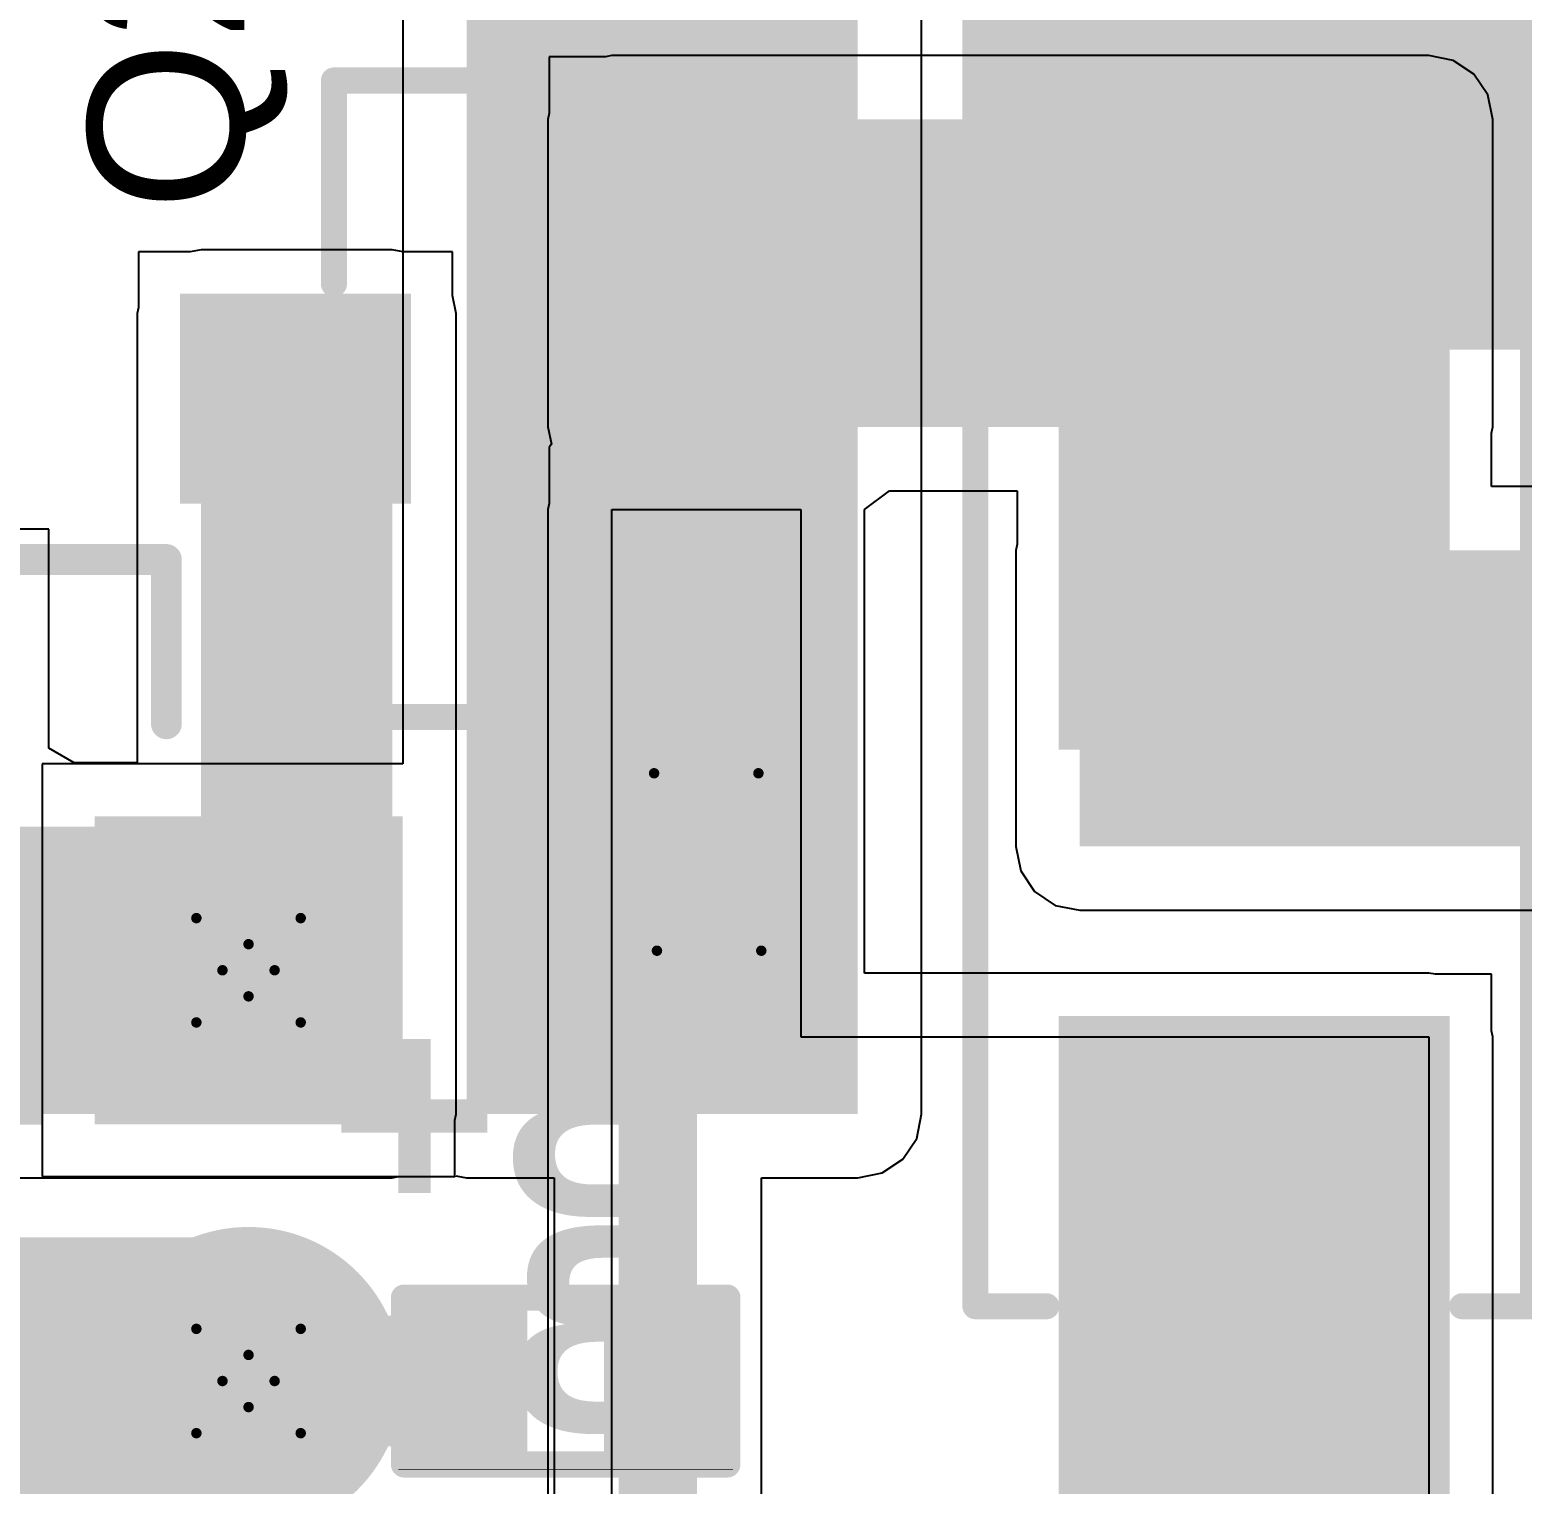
# Model space of a CAD drawing. Header units: inches. Extents: x -46 to 312, y 0 to 111.
# Drawn here: x -38.45 to -31.18, y 6.45 to 13.53 of the extents above; entities that cross this region are included whole.
import ezdxf

# ---------------------------------------------------------------- set-up
doc = ezdxf.new("R2010")
doc.units = ezdxf.units.IN
for name, color, linetype in [('Bottom Layer', 5, 'Continuous'), ('Bottom Overlay', 54, 'Continuous'), ('Bottom Solder', 6, 'Continuous'), ('Drill Drawing', 1, 'Continuous'), ('Multi-Layer', 9, 'Continuous'), ('Pad Holes', 156, 'Continuous'), ('Top Layer', 1, 'Continuous'), ('Top Overlay', 2, 'Continuous'), ('Top Paste', 8, 'Continuous'), ('Top Solder', 216, 'Continuous'), ('Via Holes', 16, 'Continuous')]:
    doc.layers.add(name, color=color, linetype=linetype)
doc.styles.add('Arial', font='', dxfattribs={"height": 0.2})
doc.styles.add('Arial_Bold', font='', dxfattribs={"height": 0.2})
doc.styles.get('Arial').set_extended_font_data('Arial')
doc.styles.get('Arial_Bold').set_extended_font_data('Arial', bold=True)

# ---------------------------------------------------------------- blocks, each defined once
blk = doc.blocks.new('C___0603_19')
at = {"layer": 'Top Layer'}
for points in [[(-0.381, 0.4445), (-0.381, -0.4445), (-1.143, -0.4445), (-1.143, 0.4445)], [(1.143, 0.4445), (1.143, -0.4445), (0.381, -0.4445), (0.381, 0.4445)]]:
    blk.add_hatch(color=1, dxfattribs=at).paths.add_polyline_path(points)
at = {"layer": 'Top Paste'}
for points in [[(-0.381, 0.4445), (-0.381, -0.4445), (-1.143, -0.4445), (-1.143, 0.4445)], [(1.143, 0.4445), (1.143, -0.4445), (0.381, -0.4445), (0.381, 0.4445)]]:
    blk.add_hatch(color=8, dxfattribs=at).paths.add_polyline_path(points)
at = {"layer": 'Top Solder'}
for points in [[(-0.321, 0.5045), (-0.321, -0.5045), (-1.203, -0.5045), (-1.203, 0.5045)], [(1.203, 0.5045), (1.203, -0.5045), (0.321, -0.5045), (0.321, 0.5045)]]:
    blk.add_hatch(color=216, dxfattribs=at).paths.add_polyline_path(points)
at = {"layer": 'Top Overlay'}
for points in [[(-1.2446, 0.5334, 0.127, 0.127, 0), (-0.4572, 0.5334, 0.127, 0.127, 0)], [(-1.2446, 0.5334, 0.127, 0.127, 0), (-1.2446, -0.5334, 0.127, 0.127, 0)], [(0.4572, 0.5334, 0.127, 0.127, 0), (1.2446, 0.5334, 0.127, 0.127, 0)], [(1.2446, 0.5334, 0.127, 0.127, 0), (1.2446, -0.5334, 0.127, 0.127, 0)], [(-1.2446, -0.5334, 0.127, 0.127, 0), (-0.4572, -0.5334, 0.127, 0.127, 0)], [(0.4572, -0.5334, 0.127, 0.127, 0), (1.2446, -0.5334, 0.127, 0.127, 0)]]:
    blk.add_lwpolyline(points, format="xyseb", dxfattribs=at)
for points in [[(-1.2764, 0.5334, 0.0635, 0.0635, 1), (-1.2128, 0.5334, 0.0635, 0.0635, 1)], [(-1.2764, 0.5334, 0.0635, 0.0635, 1), (-1.2128, 0.5334, 0.0635, 0.0635, 1)], [(-0.4889, 0.5334, 0.0635, 0.0635, 1), (-0.4254, 0.5334, 0.0635, 0.0635, 1)], [(0.4254, 0.5334, 0.0635, 0.0635, 1), (0.4889, 0.5334, 0.0635, 0.0635, 1)], [(1.2128, 0.5334, 0.0635, 0.0635, 1), (1.2764, 0.5334, 0.0635, 0.0635, 1)], [(1.2128, 0.5334, 0.0635, 0.0635, 1), (1.2764, 0.5334, 0.0635, 0.0635, 1)], [(-1.2764, -0.5334, 0.0635, 0.0635, 1), (-1.2128, -0.5334, 0.0635, 0.0635, 1)], [(-1.2764, -0.5334, 0.0635, 0.0635, 1), (-1.2128, -0.5334, 0.0635, 0.0635, 1)], [(-0.4889, -0.5334, 0.0635, 0.0635, 1), (-0.4254, -0.5334, 0.0635, 0.0635, 1)], [(0.4254, -0.5334, 0.0635, 0.0635, 1), (0.4889, -0.5334, 0.0635, 0.0635, 1)], [(1.2128, -0.5334, 0.0635, 0.0635, 1), (1.2764, -0.5334, 0.0635, 0.0635, 1)], [(1.2128, -0.5334, 0.0635, 0.0635, 1), (1.2764, -0.5334, 0.0635, 0.0635, 1)]]:
    blk.add_lwpolyline(points, format="xyseb", close=True, dxfattribs=at)
blk = doc.blocks.new('R___0402_37')
at = {"layer": 'Top Layer'}
for points in [[(-0.6985, -0.3175), (-0.6985, 0.3175), (-0.2413, 0.3175), (-0.2413, -0.3175)], [(0.2413, -0.3175), (0.2413, 0.3175), (0.6985, 0.3175), (0.6985, -0.3175)]]:
    blk.add_hatch(color=1, dxfattribs=at).paths.add_polyline_path(points)
at = {"layer": 'Top Paste'}
for points in [[(-0.6985, -0.3175), (-0.6985, 0.3175), (-0.2413, 0.3175), (-0.2413, -0.3175)], [(0.2413, -0.3175), (0.2413, 0.3175), (0.6985, 0.3175), (0.6985, -0.3175)]]:
    blk.add_hatch(color=8, dxfattribs=at).paths.add_polyline_path(points)
at = {"layer": 'Top Solder'}
for points in [[(-0.7535, -0.3725), (-0.7535, 0.3725), (-0.1863, 0.3725), (-0.1863, -0.3725)], [(0.1863, -0.3725), (0.1863, 0.3725), (0.7535, 0.3725), (0.7535, -0.3725)]]:
    blk.add_hatch(color=216, dxfattribs=at).paths.add_polyline_path(points)
at = {"layer": 'Top Overlay'}
for points in [[(-0.7874, -0.4064, 0.127, 0.127, 0), (-0.7874, 0.4064, 0.127, 0.127, 0)], [(-0.7874, 0.4064, 0.127, 0.127, 0), (0.7874, 0.4064, 0.127, 0.127, 0)], [(0.7874, -0.4064, 0.127, 0.127, 0), (0.7874, 0.4064, 0.127, 0.127, 0)], [(-0.7874, -0.4064, 0.127, 0.127, 0), (0.7874, -0.4064, 0.127, 0.127, 0)], [(-0.8128, -0.4318, 0.00323, 0.00323, 0), (0.8128, -0.4318, 0.00323, 0.00323, 0)]]:
    blk.add_lwpolyline(points, format="xyseb", dxfattribs=at)
for points in [[(-0.8191, 0.4064, 0.0635, 0.0635, 1), (-0.7556, 0.4064, 0.0635, 0.0635, 1)], [(-0.8191, 0.4064, 0.0635, 0.0635, 1), (-0.7556, 0.4064, 0.0635, 0.0635, 1)], [(0.7556, 0.4064, 0.0635, 0.0635, 1), (0.8191, 0.4064, 0.0635, 0.0635, 1)], [(0.7556, 0.4064, 0.0635, 0.0635, 1), (0.8191, 0.4064, 0.0635, 0.0635, 1)], [(-0.8191, -0.4064, 0.0635, 0.0635, 1), (-0.7556, -0.4064, 0.0635, 0.0635, 1)], [(-0.8191, -0.4064, 0.0635, 0.0635, 1), (-0.7556, -0.4064, 0.0635, 0.0635, 1)], [(0.7556, -0.4064, 0.0635, 0.0635, 1), (0.8191, -0.4064, 0.0635, 0.0635, 1)], [(0.7556, -0.4064, 0.0635, 0.0635, 1), (0.8191, -0.4064, 0.0635, 0.0635, 1)], [(-0.8136, -0.4318, 0.00161, 0.00161, 1), (-0.812, -0.4318, 0.00161, 0.00161, 1)], [(0.812, -0.4318, 0.00161, 0.00161, 1), (0.8136, -0.4318, 0.00161, 0.00161, 1)]]:
    blk.add_lwpolyline(points, format="xyseb", close=True, dxfattribs=at)
blk = doc.blocks.new('S___23_47')
at = {"layer": 'Top Layer'}
for points in [[(-0.41, 1.46), (0.41, 1.46), (0.41, 0.54), (-0.41, 0.54)], [(-1.36, -0.54), (-0.54, -0.54), (-0.54, -1.46), (-1.36, -1.46)], [(0.54, -0.54), (1.36, -0.54), (1.36, -1.46), (0.54, -1.46)]]:
    blk.add_hatch(color=1, dxfattribs=at).paths.add_polyline_path(points)
at = {"layer": 'Top Paste'}
for points in [[(-0.41, 1.46), (0.41, 1.46), (0.41, 0.54), (-0.41, 0.54)], [(-1.36, -0.54), (-0.54, -0.54), (-0.54, -1.46), (-1.36, -1.46)], [(0.54, -0.54), (1.36, -0.54), (1.36, -1.46), (0.54, -1.46)]]:
    blk.add_hatch(color=8, dxfattribs=at).paths.add_polyline_path(points)
at = {"layer": 'Top Solder'}
for points in [[(-0.5116, 1.5616), (0.5116, 1.5616), (0.5116, 0.4384), (-0.5116, 0.4384)], [(-1.4616, -0.4384), (-0.4384, -0.4384), (-0.4384, -1.5616), (-1.4616, -1.5616)], [(0.4384, -0.4384), (1.4616, -0.4384), (1.4616, -1.5616), (0.4384, -1.5616)]]:
    blk.add_hatch(color=216, dxfattribs=at).paths.add_polyline_path(points)
at = {"layer": 'Top Overlay'}
for points in [[(-1.5494, 0.8128, 0.127, 0.127, 0), (-1.5494, -0.5842, 0.127, 0.127, 0)], [(-1.5494, 0.8128, 0.127, 0.127, 0), (-0.5588, 0.8128, 0.127, 0.127, 0)], [(0.5588, 0.8128, 0.127, 0.127, 0), (1.5494, 0.8128, 0.127, 0.127, 0)], [(1.5494, 0.8128, 0.127, 0.127, 0), (1.5494, -0.5842, 0.127, 0.127, 0)], [(-0.3302, -0.7874, 0.127, 0.127, 0), (0.3302, -0.7874, 0.127, 0.127, 0)], [(-1.6764, -1.0414, 0.127, 0.127, 0), (-1.5494, -1.1684, 0.127, 0.127, 0)], [(-1.6764, -1.0414, 0.127, 0.127, 0), (-1.6764, -1.2954, 0.127, 0.127, 0)], [(-1.5494, -1.1684, 0.127, 0.127, 0), (-1.6764, -1.2954, 0.127, 0.127, 0)]]:
    blk.add_lwpolyline(points, format="xyseb", dxfattribs=at)
for points in [[(-1.5812, 0.8128, 0.0635, 0.0635, 1), (-1.5176, 0.8128, 0.0635, 0.0635, 1)], [(-1.5812, 0.8128, 0.0635, 0.0635, 1), (-1.5176, 0.8128, 0.0635, 0.0635, 1)], [(-0.5905, 0.8128, 0.0635, 0.0635, 1), (-0.5271, 0.8128, 0.0635, 0.0635, 1)], [(0.5271, 0.8128, 0.0635, 0.0635, 1), (0.5905, 0.8128, 0.0635, 0.0635, 1)], [(1.5176, 0.8128, 0.0635, 0.0635, 1), (1.5812, 0.8128, 0.0635, 0.0635, 1)], [(1.5176, 0.8128, 0.0635, 0.0635, 1), (1.5812, 0.8128, 0.0635, 0.0635, 1)], [(-1.5812, -0.5842, 0.0635, 0.0635, 1), (-1.5176, -0.5842, 0.0635, 0.0635, 1)], [(1.5176, -0.5842, 0.0635, 0.0635, 1), (1.5812, -0.5842, 0.0635, 0.0635, 1)], [(-0.3619, -0.7874, 0.0635, 0.0635, 1), (-0.2984, -0.7874, 0.0635, 0.0635, 1)], [(0.2984, -0.7874, 0.0635, 0.0635, 1), (0.3619, -0.7874, 0.0635, 0.0635, 1)], [(-1.7082, -1.0414, 0.0635, 0.0635, 1), (-1.6446, -1.0414, 0.0635, 0.0635, 1)], [(-1.7082, -1.0414, 0.0635, 0.0635, 1), (-1.6446, -1.0414, 0.0635, 0.0635, 1)], [(-1.5812, -1.1684, 0.0635, 0.0635, 1), (-1.5176, -1.1684, 0.0635, 0.0635, 1)], [(-1.5812, -1.1684, 0.0635, 0.0635, 1), (-1.5176, -1.1684, 0.0635, 0.0635, 1)], [(-1.7082, -1.2954, 0.0635, 0.0635, 1), (-1.6446, -1.2954, 0.0635, 0.0635, 1)], [(-1.7082, -1.2954, 0.0635, 0.0635, 1), (-1.6446, -1.2954, 0.0635, 0.0635, 1)]]:
    blk.add_lwpolyline(points, format="xyseb", close=True, dxfattribs=at)
blk = doc.blocks.new('PH_2AW_B_56')
at = {"layer": 'Bottom Layer'}
blk.add_hatch(color=5, dxfattribs=at).paths.add_polyline_path([(-1.7, 0.7), (-0.3, 0.7), (-0.3, -0.7), (-1.7, -0.7)])
h = blk.add_hatch(color=5, dxfattribs=at)
edge = h.paths.add_edge_path()
edge.add_arc((1, 0), 0.7, 0, 360)
at = {"layer": 'Bottom Solder'}
blk.add_hatch(color=6, dxfattribs=at).paths.add_polyline_path([(-1.75, 0.75), (-0.25, 0.75), (-0.25, -0.75), (-1.75, -0.75)])
h = blk.add_hatch(color=6, dxfattribs=at)
edge = h.paths.add_edge_path()
edge.add_arc((1, 0), 0.75, 0, 360)
at = {"layer": 'Multi-Layer'}
blk.add_hatch(color=9, dxfattribs=at).paths.add_polyline_path([(-1.7, 0.7), (-0.3, 0.7), (-0.3, -0.7), (-1.7, -0.7)])
h = blk.add_hatch(color=9, dxfattribs=at)
edge = h.paths.add_edge_path()
edge.add_arc((1, 0), 0.7, 0, 360)
at = {"layer": 'Pad Holes'}
h = blk.add_hatch(color=7, dxfattribs=at)
edge = h.paths.add_edge_path()
edge.add_arc((-1, 0), 0.425, 0, 360)
h = blk.add_hatch(color=7, dxfattribs=at)
edge = h.paths.add_edge_path()
edge.add_arc((1, 0), 0.425, 0, 360)
at = {"layer": 'Top Layer'}
blk.add_hatch(color=1, dxfattribs=at).paths.add_polyline_path([(-1.7, 0.7), (-0.3, 0.7), (-0.3, -0.7), (-1.7, -0.7)])
h = blk.add_hatch(color=1, dxfattribs=at)
edge = h.paths.add_edge_path()
edge.add_arc((1, 0), 0.7, 0, 360)
at = {"layer": 'Top Solder'}
blk.add_hatch(color=216, dxfattribs=at).paths.add_polyline_path([(-1.75, 0.75), (-0.25, 0.75), (-0.25, -0.75), (-1.75, -0.75)])
h = blk.add_hatch(color=216, dxfattribs=at)
edge = h.paths.add_edge_path()
edge.add_arc((1, 0), 0.75, 0, 360)
at = {"layer": 'Bottom Overlay'}
for points in [[(-3, -6.4, 0.15, 0.15, 0), (-3, -0.4, 0.15, 0.15, 0)], [(-2.2, -0.4, 0.15, 0.15, 0), (-3, -0.4, 0.15, 0.15, 0)], [(3, -0.4, 0.15, 0.15, 0), (2.2, -0.4, 0.15, 0.15, 0)], [(3, -6.4, 0.15, 0.15, 0), (3, -0.4, 0.15, 0.15, 0)], [(-1.016, -5.842, 0.127, 0.127, 0), (-0.762, -5.588, 0.127, 0.127, 0)], [(0.759, -5.588, 0.127, 0.127, 0), (-0.762, -5.588, 0.127, 0.127, 0)], [(1.013, -5.842, 0.127, 0.127, 0), (0.759, -5.588, 0.127, 0.127, 0)], [(-1.016, -5.969, 0.127, 0.127, 0), (-1.016, -5.842, 0.127, 0.127, 0)], [(1.013, -5.969, 0.127, 0.127, 0), (1.013, -5.842, 0.127, 0.127, 0)], [(3, -6.4, 0.15, 0.15, 0), (-3, -6.4, 0.15, 0.15, 0)]]:
    blk.add_lwpolyline(points, format="xyseb", dxfattribs=at)
for points in [[(-3.0375, -0.4, 0.075, 0.075, 1), (-2.9625, -0.4, 0.075, 0.075, 1)], [(-3.0375, -0.4, 0.075, 0.075, 1), (-2.9625, -0.4, 0.075, 0.075, 1)], [(-2.2375, -0.4, 0.075, 0.075, 1), (-2.1625, -0.4, 0.075, 0.075, 1)], [(2.1625, -0.4, 0.075, 0.075, 1), (2.2375, -0.4, 0.075, 0.075, 1)], [(2.9625, -0.4, 0.075, 0.075, 1), (3.0375, -0.4, 0.075, 0.075, 1)], [(2.9625, -0.4, 0.075, 0.075, 1), (3.0375, -0.4, 0.075, 0.075, 1)], [(-0.7937, -5.588, 0.0635, 0.0635, 1), (-0.7302, -5.588, 0.0635, 0.0635, 1)], [(-0.7937, -5.588, 0.0635, 0.0635, 1), (-0.7302, -5.588, 0.0635, 0.0635, 1)], [(0.7273, -5.588, 0.0635, 0.0635, 1), (0.7908, -5.588, 0.0635, 0.0635, 1)], [(0.7273, -5.588, 0.0635, 0.0635, 1), (0.7908, -5.588, 0.0635, 0.0635, 1)], [(-1.0477, -5.842, 0.0635, 0.0635, 1), (-0.9842, -5.842, 0.0635, 0.0635, 1)], [(-1.0477, -5.842, 0.0635, 0.0635, 1), (-0.9842, -5.842, 0.0635, 0.0635, 1)], [(0.9813, -5.842, 0.0635, 0.0635, 1), (1.0448, -5.842, 0.0635, 0.0635, 1)], [(0.9813, -5.842, 0.0635, 0.0635, 1), (1.0448, -5.842, 0.0635, 0.0635, 1)], [(-1.0477, -5.969, 0.0635, 0.0635, 1), (-0.9842, -5.969, 0.0635, 0.0635, 1)], [(0.9813, -5.969, 0.0635, 0.0635, 1), (1.0448, -5.969, 0.0635, 0.0635, 1)], [(-3.0375, -6.4, 0.075, 0.075, 1), (-2.9625, -6.4, 0.075, 0.075, 1)], [(-3.0375, -6.4, 0.075, 0.075, 1), (-2.9625, -6.4, 0.075, 0.075, 1)], [(2.9625, -6.4, 0.075, 0.075, 1), (3.0375, -6.4, 0.075, 0.075, 1)], [(2.9625, -6.4, 0.075, 0.075, 1), (3.0375, -6.4, 0.075, 0.075, 1)]]:
    blk.add_lwpolyline(points, format="xyseb", close=True, dxfattribs=at)
blk = doc.blocks.new('SMA_59')
at = {"layer": 'Top Layer'}
for points in [[(-3.25, 0.85), (-0.75, 0.85), (-0.75, -0.85), (-3.25, -0.85)], [(0.75, 0.85), (3.25, 0.85), (3.25, -0.85), (0.75, -0.85)]]:
    blk.add_hatch(color=1, dxfattribs=at).paths.add_polyline_path(points)
at = {"layer": 'Top Overlay'}
for points in [[(-4.445, -1.4215), (-3.278, -1.4215), (-3.278, 1.422), (-4.445, 1.422)], [(-3.2998, 0.9239), (-2.5958, 0.9239), (-2.5958, 1.4218), (-3.2998, 1.4218)], [(-3.2998, -1.4219), (-2.5958, -1.4219), (-2.5958, -0.924), (-3.2998, -0.924)]]:
    blk.add_hatch(color=2, dxfattribs=at).paths.add_polyline_path(points)
at = {"layer": 'Top Paste'}
for points in [[(-3.25, 0.85), (-0.75, 0.85), (-0.75, -0.85), (-3.25, -0.85)], [(0.75, 0.85), (3.25, 0.85), (3.25, -0.85), (0.75, -0.85)]]:
    blk.add_hatch(color=8, dxfattribs=at).paths.add_polyline_path(points)
at = {"layer": 'Top Solder'}
for points in [[(-3.3516, 0.9516), (-0.6484, 0.9516), (-0.6484, -0.9516), (-3.3516, -0.9516)], [(0.6484, 0.9516), (3.3516, 0.9516), (3.3516, -0.9516), (0.6484, -0.9516)]]:
    blk.add_hatch(color=216, dxfattribs=at).paths.add_polyline_path(points)
at = {"layer": 'Top Overlay'}
for points in [[(2.0612, 1.3577, 0.127, 0.127, 0), (-2.6581, 1.3577, 0.127, 0.127, 0)], [(2.0612, 1.0122, 0.127, 0.127, 0), (2.0612, 1.3577, 0.127, 0.127, 0)], [(2.0612, -1.3577, 0.127, 0.127, 0), (2.0612, -1.0122, 0.127, 0.127, 0)], [(2.0612, -1.3577, 0.127, 0.127, 0), (-2.6581, -1.3577, 0.127, 0.127, 0)]]:
    blk.add_lwpolyline(points, format="xyseb", dxfattribs=at)
for points in [[(-2.6899, 1.3577, 0.0635, 0.0635, 1), (-2.6264, 1.3577, 0.0635, 0.0635, 1)], [(2.0295, 1.3577, 0.0635, 0.0635, 1), (2.093, 1.3577, 0.0635, 0.0635, 1)], [(2.0295, 1.3577, 0.0635, 0.0635, 1), (2.093, 1.3577, 0.0635, 0.0635, 1)], [(2.0295, 1.0122, 0.0635, 0.0635, 1), (2.093, 1.0122, 0.0635, 0.0635, 1)], [(2.0295, -1.0122, 0.0635, 0.0635, 1), (2.093, -1.0122, 0.0635, 0.0635, 1)], [(-2.6899, -1.3577, 0.0635, 0.0635, 1), (-2.6264, -1.3577, 0.0635, 0.0635, 1)], [(2.0295, -1.3577, 0.0635, 0.0635, 1), (2.093, -1.3577, 0.0635, 0.0635, 1)], [(2.0295, -1.3577, 0.0635, 0.0635, 1), (2.093, -1.3577, 0.0635, 0.0635, 1)]]:
    blk.add_lwpolyline(points, format="xyseb", close=True, dxfattribs=at)

msp = doc.modelspace()

# ---------------------------------------------------------------- hatches: boundary and pattern name
at = {"layer": 'Bottom Layer'}
msp.add_hatch(color=5, dxfattribs=at).paths.add_polyline_path([(-36.322, 8.2472), (-34.417, 8.2472), (-34.417, 14.8787), (-36.322, 14.8787)])
h = msp.add_hatch(color=5, dxfattribs=at)
edge = h.paths.add_edge_path()
edge.add_arc((-35.1549, 9.9064), 0.3, 0, 360)
h = msp.add_hatch(color=5, dxfattribs=at)
edge = h.paths.add_edge_path()
edge.add_arc((-35.1409, 9.0424), 0.3, 0, 360)
at = {"layer": 'Top Layer'}
for points in [[(-35.6149, 11.5931), (-31.6366, 11.5931), (-31.6366, 13.0902), (-35.6149, 13.0902)], [(-37.6149, 8.2472), (-36.6835, 8.2472), (-36.6835, 12.1448), (-37.6149, 12.1448)], [(-33.3366, 9.5504), (-20.7645, 9.5504), (-20.7645, 10.9916), (-33.3366, 10.9916)], [(-40.6219, 8.2472), (-37.3835, 8.2472), (-37.3835, 9.6472), (-40.6219, 9.6472)], [(-40.6219, 6.2472), (-37.3835, 6.2472), (-37.3835, 7.6472), (-40.6219, 7.6472)], [(-37.3835, 6.6297), (-36.0807, 6.6297), (-36.0807, 7.2647), (-37.3835, 7.2647)]]:
    msp.add_hatch(color=1, dxfattribs=at).paths.add_polyline_path(points)
h = msp.add_hatch(color=1, dxfattribs=at)
edge = h.paths.add_edge_path()
edge.add_arc((-35.1549, 9.9064), 0.3, 0, 360)
h = msp.add_hatch(color=1, dxfattribs=at)
edge = h.paths.add_edge_path()
edge.add_arc((-35.1409, 9.0424), 0.3, 0, 360)
at = {"layer": 'Via Holes'}
h = msp.add_hatch(color=7, dxfattribs=at)
edge = h.paths.add_edge_path()
edge.add_arc((-35.1549, 9.9064), 0.15, 0, 360)
h = msp.add_hatch(color=7, dxfattribs=at)
edge = h.paths.add_edge_path()
edge.add_arc((-35.1409, 9.0424), 0.15, 0, 360)

# ---------------------------------------------------------------- linework, layer by layer
at = {"layer": 'Bottom Layer'}
for p, q in [((-36.6328, 14.8787), (-36.6328, 9.952)), ((-34.1062, 8.2472), (-34.1062, 14.3763)), ((-36.6328, 9.952), (-38.3883, 9.952)), ((-38.3883, 9.952), (-38.3883, 7.9424)), ((-34.1299, 8.1283), (-34.1062, 8.2472)), ((-34.1973, 8.0275), (-34.1299, 8.1283)), ((-34.2981, 7.9601), (-34.1973, 8.0275)), ((-38.3883, 7.9424), (-36.3787, 7.9424)), ((-36.3787, 7.9424), (-36.3735, 7.9467)), ((-36.3787, 7.9424), (-36.3787, 7.9424)), ((-36.3735, 7.9467), (-36.322, 7.9365)), ((-36.322, 7.9365), (-35.8957, 7.9365)), ((-35.8957, 7.9365), (-35.8957, 5.8647)), ((-34.8857, 6.0739), (-34.8857, 7.9365)), ((-34.8857, 7.9365), (-34.417, 7.9365)), ((-34.417, 7.9365), (-34.2981, 7.9601))]:
    msp.add_line(p, q, dxfattribs=at)
for points in [[(-35.9803, 12.1738, 0.508, 0.508, 0), (-35.9803, 14.2875, 0.508, 0.508, 0)], [(-35.9803, 12.1738, 0.508, 0.508, 0), (-35.3695, 11.563, 0.508, 0.508, 0)], [(-35.3907, 8.7926, 0.381, 0.381, 0), (-35.1409, 9.0424, 0.381, 0.381, 0)], [(-35.3907, 5.8647, 0.381, 0.381, 0), (-35.3907, 8.7926, 0.381, 0.381, 0)]]:
    msp.add_lwpolyline(points, format="xyseb", dxfattribs=at)
for points in [[(-36.1073, 12.1738, 0.254, 0.254, 1), (-35.8533, 12.1738, 0.254, 0.254, 1)], [(-36.1073, 12.1738, 0.254, 0.254, 1), (-35.8533, 12.1738, 0.254, 0.254, 1)], [(-35.4965, 11.563, 0.254, 0.254, 1), (-35.2425, 11.563, 0.254, 0.254, 1)], [(-35.2362, 9.0424, 0.1905, 0.1905, 1), (-35.0457, 9.0424, 0.1905, 0.1905, 1)], [(-35.4859, 8.7926, 0.1905, 0.1905, 1), (-35.2954, 8.7926, 0.1905, 0.1905, 1)], [(-35.4859, 8.7926, 0.1905, 0.1905, 1), (-35.2954, 8.7926, 0.1905, 0.1905, 1)]]:
    msp.add_lwpolyline(points, format="xyseb", close=True, dxfattribs=at)
at = {"layer": 'Drill Drawing'}
for points in [[(-34.9009, 9.9064, 0.0508, 0.0508, 1), (-35.4089, 9.9064, 0.0508, 0.0508, 1)], [(-35.4216, 9.9064, 0.0254, 0.0254, 1), (-35.3962, 9.9064, 0.0254, 0.0254, 1)], [(-34.9136, 9.9064, 0.0254, 0.0254, 1), (-34.8882, 9.9064, 0.0254, 0.0254, 1)], [(-34.8869, 9.0424, 0.0508, 0.0508, 1), (-35.3949, 9.0424, 0.0508, 0.0508, 1)], [(-37.6502, 9.2012, 0.0254, 0.0254, 1), (-37.6248, 9.2012, 0.0254, 0.0254, 1)], [(-37.6502, 9.2012, 0.0254, 0.0254, 1), (-37.6248, 9.2012, 0.0254, 0.0254, 1)], [(-37.1422, 9.2012, 0.0254, 0.0254, 1), (-37.1168, 9.2012, 0.0254, 0.0254, 1)], [(-37.1422, 9.2012, 0.0254, 0.0254, 1), (-37.1168, 9.2012, 0.0254, 0.0254, 1)], [(-37.3962, 9.0742, 0.0254, 0.0254, 1), (-37.3708, 9.0742, 0.0254, 0.0254, 1)], [(-37.3962, 9.0742, 0.0254, 0.0254, 1), (-37.3708, 9.0742, 0.0254, 0.0254, 1)], [(-35.4076, 9.0424, 0.0254, 0.0254, 1), (-35.3822, 9.0424, 0.0254, 0.0254, 1)], [(-34.8996, 9.0424, 0.0254, 0.0254, 1), (-34.8742, 9.0424, 0.0254, 0.0254, 1)], [(-37.5232, 8.9472, 0.0254, 0.0254, 1), (-37.4978, 8.9472, 0.0254, 0.0254, 1)], [(-37.5232, 8.9472, 0.0254, 0.0254, 1), (-37.4978, 8.9472, 0.0254, 0.0254, 1)], [(-37.2692, 8.9472, 0.0254, 0.0254, 1), (-37.2438, 8.9472, 0.0254, 0.0254, 1)], [(-37.2692, 8.9472, 0.0254, 0.0254, 1), (-37.2438, 8.9472, 0.0254, 0.0254, 1)], [(-37.3962, 8.8202, 0.0254, 0.0254, 1), (-37.3708, 8.8202, 0.0254, 0.0254, 1)], [(-37.3962, 8.8202, 0.0254, 0.0254, 1), (-37.3708, 8.8202, 0.0254, 0.0254, 1)], [(-37.6502, 8.6932, 0.0254, 0.0254, 1), (-37.6248, 8.6932, 0.0254, 0.0254, 1)], [(-37.6502, 8.6932, 0.0254, 0.0254, 1), (-37.6248, 8.6932, 0.0254, 0.0254, 1)], [(-37.1422, 8.6932, 0.0254, 0.0254, 1), (-37.1168, 8.6932, 0.0254, 0.0254, 1)], [(-37.1422, 8.6932, 0.0254, 0.0254, 1), (-37.1168, 8.6932, 0.0254, 0.0254, 1)], [(-37.6502, 7.2012, 0.0254, 0.0254, 1), (-37.6248, 7.2012, 0.0254, 0.0254, 1)], [(-37.6502, 7.2012, 0.0254, 0.0254, 1), (-37.6248, 7.2012, 0.0254, 0.0254, 1)], [(-37.1422, 7.2012, 0.0254, 0.0254, 1), (-37.1168, 7.2012, 0.0254, 0.0254, 1)], [(-37.1422, 7.2012, 0.0254, 0.0254, 1), (-37.1168, 7.2012, 0.0254, 0.0254, 1)], [(-37.3962, 7.0742, 0.0254, 0.0254, 1), (-37.3708, 7.0742, 0.0254, 0.0254, 1)], [(-37.3962, 7.0742, 0.0254, 0.0254, 1), (-37.3708, 7.0742, 0.0254, 0.0254, 1)], [(-37.5232, 6.9472, 0.0254, 0.0254, 1), (-37.4978, 6.9472, 0.0254, 0.0254, 1)], [(-37.5232, 6.9472, 0.0254, 0.0254, 1), (-37.4978, 6.9472, 0.0254, 0.0254, 1)], [(-37.2692, 6.9472, 0.0254, 0.0254, 1), (-37.2438, 6.9472, 0.0254, 0.0254, 1)], [(-37.2692, 6.9472, 0.0254, 0.0254, 1), (-37.2438, 6.9472, 0.0254, 0.0254, 1)], [(-37.3962, 6.8202, 0.0254, 0.0254, 1), (-37.3708, 6.8202, 0.0254, 0.0254, 1)], [(-37.3962, 6.8202, 0.0254, 0.0254, 1), (-37.3708, 6.8202, 0.0254, 0.0254, 1)], [(-37.6502, 6.6932, 0.0254, 0.0254, 1), (-37.6248, 6.6932, 0.0254, 0.0254, 1)], [(-37.6502, 6.6932, 0.0254, 0.0254, 1), (-37.6248, 6.6932, 0.0254, 0.0254, 1)], [(-37.1422, 6.6932, 0.0254, 0.0254, 1), (-37.1168, 6.6932, 0.0254, 0.0254, 1)], [(-37.1422, 6.6932, 0.0254, 0.0254, 1), (-37.1168, 6.6932, 0.0254, 0.0254, 1)]]:
    msp.add_lwpolyline(points, format="xyseb", close=True, dxfattribs=at)
for points in [[(-37.6375, 9.2012, 0.0508, 0.0508, 0), (-37.3835, 9.0742, 0.0508, 0.0508, 0)], [(-37.6375, 9.2012, 0.0508, 0.0508, 0), (-37.5105, 8.9472, 0.0508, 0.0508, 0)], [(-37.3835, 9.0742, 0.0508, 0.0508, 0), (-37.1295, 9.2012, 0.0508, 0.0508, 0)], [(-37.2565, 8.9472, 0.0508, 0.0508, 0), (-37.1295, 9.2012, 0.0508, 0.0508, 0)], [(-37.6375, 8.6932, 0.0508, 0.0508, 0), (-37.5105, 8.9472, 0.0508, 0.0508, 0)], [(-37.2565, 8.9472, 0.0508, 0.0508, 0), (-37.1295, 8.6932, 0.0508, 0.0508, 0)], [(-37.6375, 8.6932, 0.0508, 0.0508, 0), (-37.3835, 8.8202, 0.0508, 0.0508, 0)], [(-37.3835, 8.8202, 0.0508, 0.0508, 0), (-37.1295, 8.6932, 0.0508, 0.0508, 0)], [(-37.6375, 7.2012, 0.0508, 0.0508, 0), (-37.3835, 7.0742, 0.0508, 0.0508, 0)], [(-37.6375, 7.2012, 0.0508, 0.0508, 0), (-37.5105, 6.9472, 0.0508, 0.0508, 0)], [(-37.3835, 7.0742, 0.0508, 0.0508, 0), (-37.1295, 7.2012, 0.0508, 0.0508, 0)], [(-37.2565, 6.9472, 0.0508, 0.0508, 0), (-37.1295, 7.2012, 0.0508, 0.0508, 0)], [(-37.6375, 6.6932, 0.0508, 0.0508, 0), (-37.5105, 6.9472, 0.0508, 0.0508, 0)], [(-37.2565, 6.9472, 0.0508, 0.0508, 0), (-37.1295, 6.6932, 0.0508, 0.0508, 0)], [(-37.6375, 6.6932, 0.0508, 0.0508, 0), (-37.3835, 6.8202, 0.0508, 0.0508, 0)], [(-37.3835, 6.8202, 0.0508, 0.0508, 0), (-37.1295, 6.6932, 0.0508, 0.0508, 0)]]:
    msp.add_lwpolyline(points, format="xyseb", dxfattribs=at)
at = {"layer": 'Top Layer'}
for p, q in [((-35.6449, 13.395), (-35.9197, 13.395)), ((-35.9197, 13.395), (-35.9197, 13.1202)), ((-35.6149, 13.401), (-35.6449, 13.395)), ((-31.6366, 13.401), (-35.6149, 13.401)), ((-31.5177, 13.3773), (-31.6366, 13.401)), ((-31.4169, 13.31), (-31.5177, 13.3773)), ((-31.3495, 13.2091), (-31.4169, 13.31)), ((-31.3258, 13.0902), (-31.3495, 13.2091)), ((-35.9197, 13.1202), (-35.9256, 13.0902)), ((-35.9256, 13.0902), (-35.9256, 11.5931)), ((-31.3258, 11.5931), (-31.3258, 13.0902)), ((-37.668, 12.445), (-37.9197, 12.445)), ((-37.9197, 12.445), (-37.9197, 12.1748)), ((-37.6149, 12.4556), (-37.668, 12.445)), ((-36.6835, 12.4556), (-37.6149, 12.4556)), ((-36.6303, 12.445), (-36.6835, 12.4556)), ((-36.3901, 12.445), (-36.6303, 12.445)), ((-36.3901, 12.2321), (-36.3901, 12.445)), ((-36.3727, 12.1448), (-36.3901, 12.2321)), ((-37.9197, 12.1748), (-37.9256, 12.1448)), ((-37.9256, 12.1448), (-37.9256, 9.958)), ((-36.3727, 8.2472), (-36.3727, 12.1448)), ((-35.9256, 11.5931), (-35.9088, 11.5083)), ((-31.3318, 11.563), (-31.3258, 11.5931)), ((-31.3318, 11.3024), (-31.3318, 11.563)), ((-35.9088, 11.5083), (-35.9197, 11.495)), ((-35.9197, 11.495), (-35.9197, 11.495)), ((-35.9197, 11.495), (-35.9197, 11.2202)), ((-34.3841, 11.1902), (-34.2622, 11.2823)), ((-34.2622, 11.2823), (-33.6414, 11.2823)), ((-33.6414, 11.2823), (-33.6414, 11.0216)), ((-28.4786, 11.3024), (-31.3318, 11.3024)), ((-35.9197, 11.2202), (-35.9256, 11.1902)), ((-35.9256, 11.1902), (-35.9256, 6.1226)), ((-35.6149, 6.1226), (-35.6149, 11.1902)), ((-35.6149, 11.1902), (-34.6949, 11.1902)), ((-34.6949, 11.1902), (-34.6949, 8.6226)), ((-34.3841, 8.9334), (-34.3841, 11.1902)), ((-38.356, 11.0952), (-39.1253, 11.0952)), ((-38.356, 10.0284), (-38.356, 11.0952)), ((-33.6414, 11.0216), (-33.6474, 10.9916)), ((-33.6474, 10.9916), (-33.6474, 9.5504)), ((-38.2328, 9.958), (-38.356, 10.0284)), ((-37.9256, 9.958), (-38.2328, 9.958)), ((-33.6474, 9.5504), (-33.6237, 9.4315)), ((-33.6237, 9.4315), (-33.5563, 9.3307)), ((-33.5563, 9.3307), (-33.4555, 9.2633)), ((-33.4555, 9.2633), (-33.3366, 9.2396)), ((-33.3366, 9.2396), (-21.8483, 9.2396)), ((-31.6366, 8.9334), (-34.3841, 8.9334)), ((-31.6066, 8.9274), (-31.6366, 8.9334)), ((-31.3318, 8.9274), (-31.6066, 8.9274)), ((-31.3318, 8.6526), (-31.3318, 8.9274)), ((-31.3258, 8.6226), (-31.3318, 8.6526)), ((-34.6949, 8.6226), (-31.6366, 8.6226)), ((-31.6366, 8.6226), (-31.6366, 6.1226)), ((-31.3258, 6.1226), (-31.3258, 8.6226)), ((-36.3787, 8.2172), (-36.3727, 8.2472)), ((-36.3787, 7.9424), (-36.3787, 8.2172)), ((-40.6219, 7.9365), (-36.6835, 7.9365)), ((-36.6835, 7.9365), (-36.6534, 7.9424)), ((-36.6534, 7.9424), (-36.3787, 7.9424))]:
    msp.add_line(p, q, dxfattribs=at)
for points in [[(-32.4866, 11.3336, 0.254, 0.254, 0), (-32.4866, 11.3726, 0.254, 0.254, 0)], [(-32.4866, 11.3336, 0.254, 0.254, 0), (-31.7636, 10.6106, 0.254, 0.254, 0)], [(-32.912, 6.9472, 0.254, 0.254, 0), (-32.4866, 7.3726, 0.254, 0.254, 0)]]:
    msp.add_lwpolyline(points, format="xyseb", dxfattribs=at)
for points in [[(-32.5501, 11.3726, 0.127, 0.127, 1), (-32.4231, 11.3726, 0.127, 0.127, 1)], [(-32.5501, 11.3336, 0.127, 0.127, 1), (-32.4231, 11.3336, 0.127, 0.127, 1)], [(-32.5501, 11.3336, 0.127, 0.127, 1), (-32.4231, 11.3336, 0.127, 0.127, 1)], [(-31.8271, 10.6106, 0.127, 0.127, 1), (-31.7001, 10.6106, 0.127, 0.127, 1)], [(-32.5501, 7.3726, 0.127, 0.127, 1), (-32.4231, 7.3726, 0.127, 0.127, 1)], [(-32.9755, 6.9472, 0.127, 0.127, 1), (-32.8485, 6.9472, 0.127, 0.127, 1)]]:
    msp.add_lwpolyline(points, format="xyseb", close=True, dxfattribs=at)

# ---------------------------------------------------------------- block references
for name, p, rotation in [('SMA_59', (-32.4866, 9.3726), 270), ('S___23_47', (-36.1549, 11.7302), 90), ('PH_2AW_B_56', (-37.3835, 7.9472), 270), ('C___0603_19', (-38.8874, 7.874), 90)]:
    msp.add_blockref(name, p, dxfattribs=dict(rotation=rotation))
msp.add_blockref('R___0402_37', (-35.8394, 6.9472))

# ---------------------------------------------------------------- texts
at = {"layer": 'Bottom Overlay', "style": 'Arial_Bold', "text_generation_flag": 2}
for s, p in [('B+', (-35.1359, 7.7462)), ('B-', (-35.1239, 6.6891))]:
    msp.add_text(s, height=1.016, rotation=360, dxfattribs=at).set_placement(p)
at = {"layer": 'Top Overlay', "style": 'Arial'}
msp.add_text('Q2', height=0.762, rotation=90, dxfattribs=at).set_placement((-37.4034, 12.6448))

doc.saveas('drawing.dxf')
